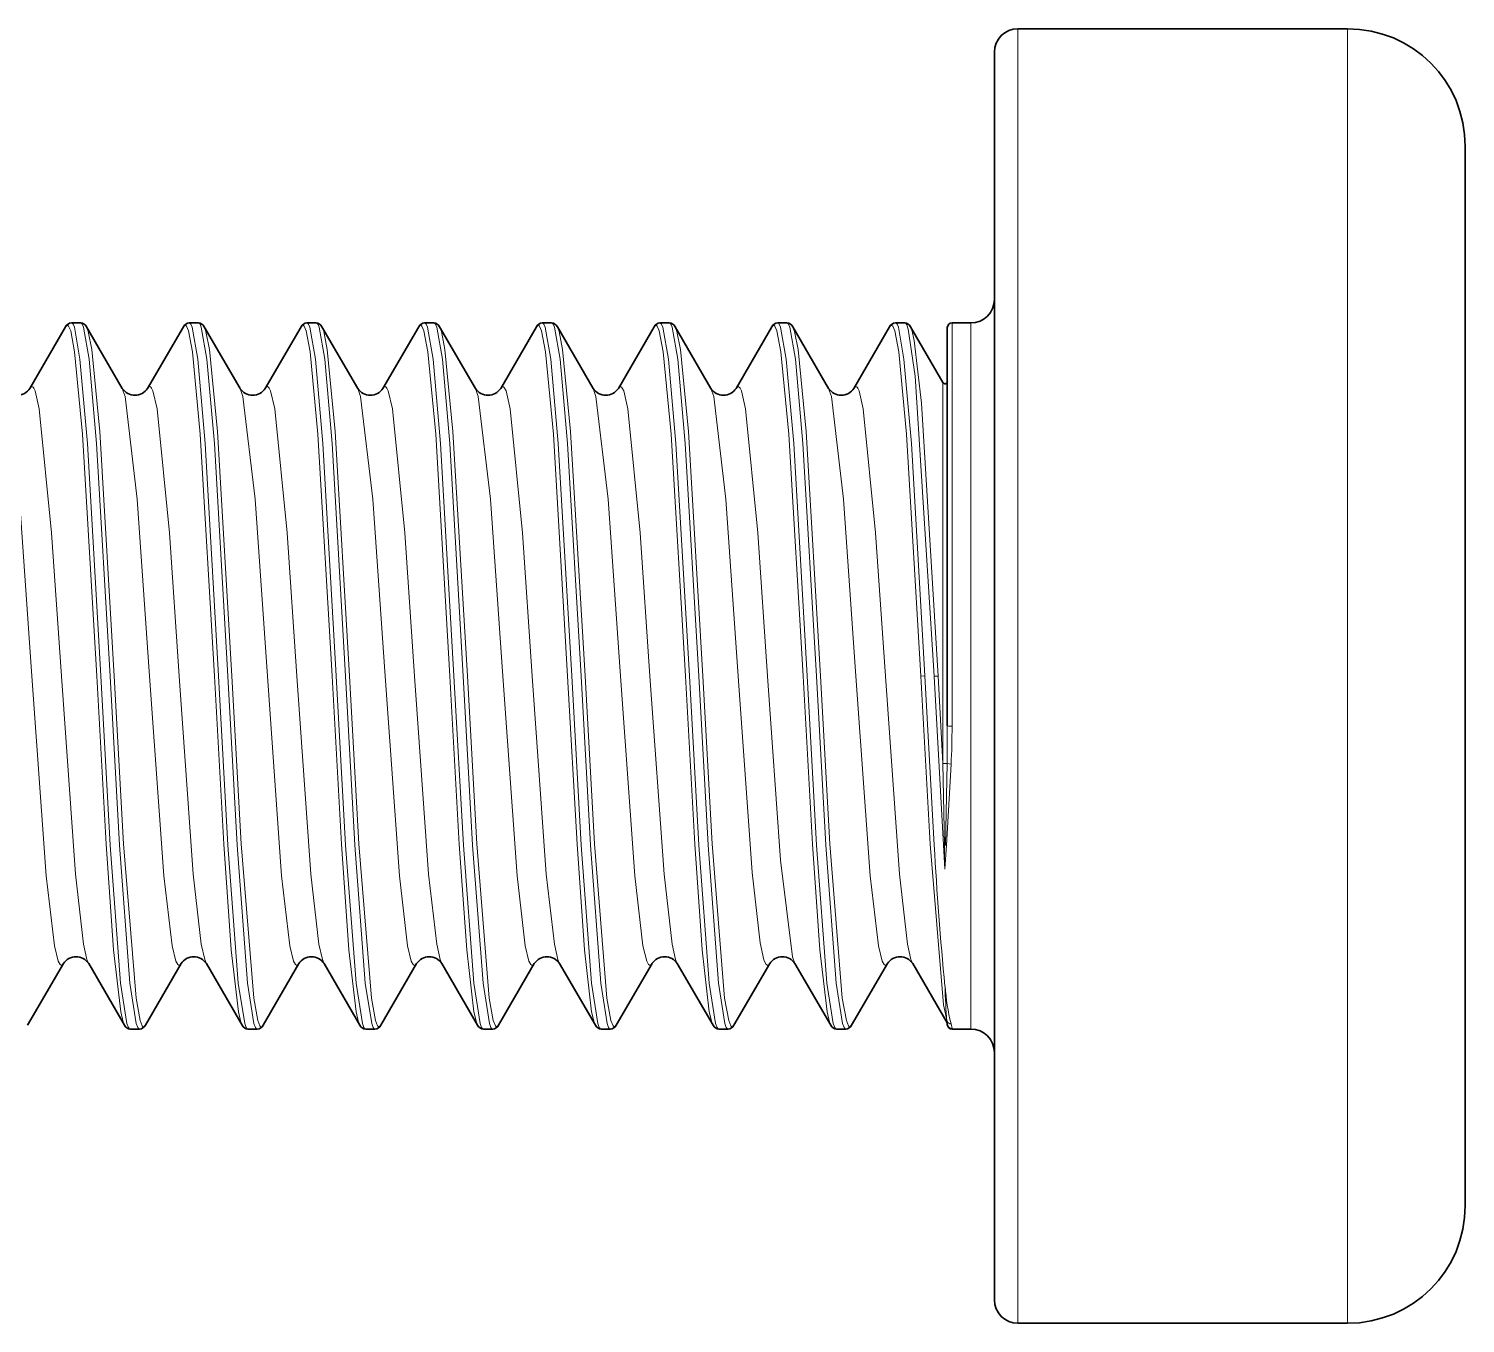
# Model space of a CAD drawing. Extents: x 155 to 1176, y 87 to 946.
# Drawn here: x 573.73 to 579.83, y 230.61 to 236.11 of the extents above; entities that cross this region are included whole.
import ezdxf

# ---------------------------------------------------------------- set-up
doc = ezdxf.new("R2010")
doc.units = 0

msp = doc.modelspace()

# ---------------------------------------------------------------- linework, layer by layer
at = {"color": 7, "lineweight": 13, "ltscale": 0.101711}
for p, q in [((577.9324, 232.0378), (577.9324, 236.1062)), ((579.3323, 232.0378), (579.3323, 236.1062))]:
    msp.add_line(p, q, dxfattribs=at)
at = {"color": 7, "lineweight": 35, "ltscale": 0.034999}
for p, q in [((577.9324, 236.1062), (579.3323, 236.1062)), ((577.9324, 230.6062), (579.3323, 230.6062))]:
    msp.add_line(p, q, dxfattribs=at)
at = {"color": 7, "lineweight": 35, "ltscale": 0.098012}
msp.add_line((577.8323, 232.0857), (577.8323, 236.0062), dxfattribs=at)
at = {"color": 7, "lineweight": 35, "ltscale": 0.083218}
msp.add_line((579.8323, 232.2775), (579.8323, 235.6062), dxfattribs=at)
at = {"color": 7, "lineweight": 35, "ltscale": 0.000984192}
for p, q in [((573.9119, 234.8562), (573.9513, 234.8562)), ((574.4119, 234.8562), (574.4513, 234.8562)), ((574.9119, 234.8562), (574.9513, 234.8562)), ((575.4119, 234.8562), (575.4513, 234.8562)), ((575.9119, 234.8562), (575.9513, 234.8562)), ((576.4119, 234.8562), (576.4513, 234.8562)), ((576.9119, 234.8562), (576.9513, 234.8562)), ((577.4119, 234.8562), (577.4513, 234.8562)), ((574.1619, 231.8562), (574.2013, 231.8562)), ((574.6619, 231.8562), (574.7013, 231.8562)), ((575.1619, 231.8562), (575.2013, 231.8562)), ((575.6619, 231.8562), (575.7013, 231.8562)), ((576.1619, 231.8562), (576.2013, 231.8562)), ((576.6619, 231.8562), (576.7013, 231.8562)), ((577.1619, 231.8562), (577.2013, 231.8562))]:
    msp.add_line(p, q, dxfattribs=at)
at = {"color": 7, "lineweight": 13, "ltscale": 0.042844}
msp.add_line((577.6523, 233.1425), (577.6523, 234.8562), dxfattribs=at)
at = {"color": 7, "lineweight": 35, "ltscale": 0.002}
for p, q in [((577.6523, 234.8562), (577.7324, 234.8562)), ((577.6523, 231.8562), (577.7324, 231.8562))]:
    msp.add_line(p, q, dxfattribs=at)
at = {"color": 7, "lineweight": 13, "ltscale": 0.055479}
msp.add_line((577.7324, 232.6371), (577.7324, 234.8562), dxfattribs=at)
at = {"color": 7, "lineweight": 35, "ltscale": 0.007572}
for p, q in [((573.8873, 234.8399), (573.7352, 234.5779)), ((573.976, 234.8399), (574.128, 234.5779)), ((574.3873, 234.8399), (574.2352, 234.5779)), ((574.476, 234.8399), (574.628, 234.5779)), ((574.8873, 234.8399), (574.7352, 234.5779)), ((574.976, 234.8399), (575.128, 234.5779)), ((575.3873, 234.8399), (575.2352, 234.5779)), ((575.476, 234.8399), (575.628, 234.5779)), ((575.8873, 234.8399), (575.7352, 234.5779)), ((575.976, 234.8399), (576.128, 234.5779)), ((576.3873, 234.8399), (576.2352, 234.5779)), ((576.476, 234.8399), (576.628, 234.5779)), ((576.8873, 234.8399), (576.7352, 234.5779)), ((576.976, 234.8399), (577.128, 234.5779)), ((577.3873, 234.8399), (577.2352, 234.5779)), ((573.726, 231.8726), (573.878, 232.1345)), ((574.1373, 231.8726), (573.9852, 232.1345)), ((574.226, 231.8726), (574.378, 232.1345)), ((574.6373, 231.8726), (574.4852, 232.1345)), ((574.726, 231.8726), (574.878, 232.1345)), ((575.1373, 231.8726), (574.9852, 232.1345)), ((575.226, 231.8726), (575.378, 232.1345)), ((575.6373, 231.8726), (575.4852, 232.1345)), ((575.726, 231.8726), (575.878, 232.1345)), ((576.1373, 231.8726), (575.9852, 232.1345)), ((576.226, 231.8726), (576.378, 232.1345)), ((576.6373, 231.8726), (576.4852, 232.1345)), ((576.726, 231.8726), (576.878, 232.1345)), ((577.1373, 231.8726), (576.9852, 232.1345)), ((577.226, 231.8726), (577.378, 232.1345))]:
    msp.add_line(p, q, dxfattribs=at)
at = {"color": 7, "lineweight": 35, "ltscale": 0.00686}
msp.add_line((577.476, 234.8399), (577.6137, 234.6025), dxfattribs=at)
at = {"color": 7, "lineweight": 35, "ltscale": 0.042273}
msp.add_line((577.6323, 233.1453), (577.6323, 234.8362), dxfattribs=at)
at = {"color": 7, "lineweight": 13, "ltscale": 0.031158}
msp.add_line((577.6137, 233.3562), (577.6137, 234.6025), dxfattribs=at)
at = {"color": 7, "lineweight": 13, "ltscale": 0.017907}
for p, q in [((574.0594, 232.6411), (574.0196, 233.3562)), ((574.5594, 232.6411), (574.5196, 233.3562)), ((575.0594, 232.6411), (575.0196, 233.3562)), ((575.5594, 232.6411), (575.5196, 233.3562)), ((576.0594, 232.6411), (576.0196, 233.3562)), ((576.5594, 232.6411), (576.5196, 233.3562)), ((577.0594, 232.6411), (577.0196, 233.3562)), ((577.5594, 232.6411), (577.5196, 233.3562))]:
    msp.add_line(p, q, dxfattribs=at)
at = {"color": 7, "lineweight": 13, "ltscale": 0.018029}
for p, q in [((574.0767, 232.6371), (574.0369, 233.3571)), ((574.5767, 232.6371), (574.5369, 233.3571)), ((575.0767, 232.6371), (575.0369, 233.3571)), ((575.5767, 232.6371), (575.5369, 233.3571)), ((576.0767, 232.6371), (576.0369, 233.3571)), ((576.5767, 232.6371), (576.5369, 233.3571)), ((577.0767, 232.6371), (577.0369, 233.3571)), ((577.5767, 232.6371), (577.5369, 233.3571))]:
    msp.add_line(p, q, dxfattribs=at)
at = {"color": 7, "lineweight": 13, "ltscale": 0.017983}
for p, q in [((574.1161, 232.6371), (574.0764, 233.3553)), ((574.6161, 232.6371), (574.5764, 233.3553)), ((575.1161, 232.6371), (575.0764, 233.3553)), ((575.6161, 232.6371), (575.5764, 233.3553)), ((576.1161, 232.6371), (576.0764, 233.3553)), ((576.6161, 232.6371), (576.5764, 233.3553)), ((577.1161, 232.6371), (577.0764, 233.3553)), ((577.6161, 232.6371), (577.5764, 233.3553))]:
    msp.add_line(p, q, dxfattribs=at)
at = {"color": 7, "lineweight": 13, "ltscale": 0.017866}
for p, q in [((574.1334, 232.6427), (574.0936, 233.3562)), ((574.6334, 232.6427), (574.5936, 233.3562)), ((575.1334, 232.6427), (575.0936, 233.3562)), ((575.6334, 232.6427), (575.5936, 233.3562)), ((576.1334, 232.6427), (576.0936, 233.3562)), ((576.6334, 232.6427), (576.5936, 233.3562)), ((577.1334, 232.6427), (577.0936, 233.3562))]:
    msp.add_line(p, q, dxfattribs=at)
at = {"color": 7, "lineweight": 13, "ltscale": 0.00043245}
for p, q in [((577.5369, 233.3571), (577.5196, 233.3562)), ((577.5936, 233.3562), (577.5764, 233.3553))]:
    msp.add_line(p, q, dxfattribs=at)
at = {"color": 7, "lineweight": 13, "ltscale": 0.009301}
msp.add_line((577.6137, 232.9847), (577.5936, 233.3562), dxfattribs=at)
at = {"color": 7, "lineweight": 13, "ltscale": 0.009288}
msp.add_line((577.6137, 232.9847), (577.6137, 233.3562), dxfattribs=at)
at = {"color": 7, "lineweight": 13, "ltscale": 0.004015}
msp.add_line((577.6323, 233.1453), (577.631, 232.9847), dxfattribs=at)
at = {"color": 7, "lineweight": 13, "ltscale": 0.000431824}
msp.add_line((577.6137, 232.9847), (577.631, 232.9847), dxfattribs=at)
at = {"color": 7, "lineweight": 13, "ltscale": 0.008682}
for p, q in [((577.6202, 232.6375), (577.6137, 232.9847)), ((577.631, 232.9847), (577.6245, 232.6375))]:
    msp.add_line(p, q, dxfattribs=at)
at = {"color": 7, "lineweight": 13, "ltscale": 0.00862}
msp.add_line((577.6483, 232.9813), (577.6286, 232.6371), dxfattribs=at)
at = {"color": 7, "lineweight": 13, "ltscale": 0.00044162}
msp.add_line((577.631, 232.9847), (577.6483, 232.9813), dxfattribs=at)
at = {"color": 7, "lineweight": 13, "ltscale": 0.002538}
for p in [(577.6161, 232.6371), (577.6286, 232.6371)]:
    msp.add_line(p, (577.6224, 232.5357), dxfattribs=at)
at = {"color": 7, "lineweight": 13, "ltscale": 0.000105286}
msp.add_line((577.6202, 232.6375), (577.6245, 232.6375), dxfattribs=at)
at = {"color": 7, "lineweight": 13, "ltscale": 0.002544}
msp.add_line((577.6202, 232.6375), (577.6224, 232.5357), dxfattribs=at)
at = {"color": 7, "lineweight": 13, "ltscale": 0.00010427}
msp.add_line((577.6245, 232.6375), (577.6286, 232.6371), dxfattribs=at)
at = {"color": 7, "lineweight": 13, "ltscale": 0.019521}
msp.add_line((577.7324, 231.8562), (577.7324, 232.6371), dxfattribs=at)
at = {"color": 7, "lineweight": 35, "ltscale": 0.029282}
msp.add_line((579.8323, 231.1062), (579.8323, 232.2775), dxfattribs=at)
at = {"color": 7, "lineweight": 35, "ltscale": 0.00726}
msp.add_line((577.631, 231.8833), (577.4852, 232.1345), dxfattribs=at)
at = {"color": 7, "lineweight": 35, "ltscale": 0.034488}
msp.add_line((577.8323, 230.7062), (577.8323, 232.0857), dxfattribs=at)
at = {"color": 7, "lineweight": 13, "ltscale": 0.035789}
for p, q in [((577.9324, 230.6062), (577.9324, 232.0378)), ((579.3323, 230.6062), (579.3323, 232.0378))]:
    msp.add_line(p, q, dxfattribs=at)
at = {"color": 7, "lineweight": 13, "ltscale": 0.000205833}
msp.add_line((577.631, 231.8879), (577.6323, 231.8797), dxfattribs=at)
at = {"color": 7, "lineweight": 13, "ltscale": 0.000113678}
msp.add_line((577.631, 231.8879), (577.631, 231.8833), dxfattribs=at)
at = {"color": 7, "lineweight": 35, "ltscale": 9.52002e-05}
msp.add_line((577.631, 231.8833), (577.6323, 231.8797), dxfattribs=at)
at = {"color": 7, "lineweight": 35, "ltscale": 7.01904e-05}
msp.add_line((577.6323, 231.8762), (577.6323, 231.879), dxfattribs=at)
at = {"color": 7, "lineweight": 13, "ltscale": 0.000488102}
msp.add_line((577.6483, 231.8782), (577.6523, 231.8591), dxfattribs=at)
at = {"color": 7, "lineweight": 13, "ltscale": 7.13348e-05}
msp.add_line((577.6523, 231.8562), (577.6523, 231.8591), dxfattribs=at)
at = {"color": 7, "lineweight": 13}
for points in [[(574.0369, 233.3571), (573.9797, 234.3444), (573.9483, 234.7021), (573.9243, 234.8383), (573.9188, 234.8506), (573.9161, 234.8542), (573.9133, 234.856), (573.9119, 234.8562)], [(574.0764, 233.3553), (574.0191, 234.3436), (573.9877, 234.7019), (573.9636, 234.8382), (573.9581, 234.8506), (573.9554, 234.8542), (573.9526, 234.856), (573.9513, 234.8562)], [(574.5369, 233.3571), (574.4797, 234.3444), (574.4483, 234.7021), (574.4243, 234.8383), (574.4188, 234.8506), (574.4161, 234.8542), (574.4133, 234.856), (574.4119, 234.8562)], [(574.5764, 233.3553), (574.5191, 234.3436), (574.4877, 234.7019), (574.4636, 234.8382), (574.4581, 234.8506), (574.4554, 234.8542), (574.4526, 234.856), (574.4513, 234.8562)], [(575.0369, 233.3571), (574.9797, 234.3444), (574.9483, 234.7021), (574.9243, 234.8383), (574.9188, 234.8506), (574.9161, 234.8542), (574.9133, 234.856), (574.9119, 234.8562)], [(575.0764, 233.3553), (575.0191, 234.3436), (574.9877, 234.7019), (574.9636, 234.8382), (574.9581, 234.8506), (574.9554, 234.8542), (574.9526, 234.856), (574.9513, 234.8562)], [(575.5369, 233.3571), (575.4797, 234.3444), (575.4483, 234.7021), (575.4243, 234.8383), (575.4188, 234.8506), (575.4161, 234.8542), (575.4133, 234.856), (575.4119, 234.8562)], [(575.5764, 233.3553), (575.5191, 234.3436), (575.4877, 234.7019), (575.4636, 234.8382), (575.4581, 234.8506), (575.4554, 234.8542), (575.4526, 234.856), (575.4513, 234.8562)], [(576.0369, 233.3571), (575.9797, 234.3444), (575.9483, 234.7021), (575.9243, 234.8383), (575.9188, 234.8506), (575.9161, 234.8542), (575.9133, 234.856), (575.9119, 234.8562)], [(576.0764, 233.3553), (576.0191, 234.3436), (575.9877, 234.7019), (575.9636, 234.8382), (575.9581, 234.8506), (575.9554, 234.8542), (575.9526, 234.856), (575.9513, 234.8562)], [(576.5369, 233.3571), (576.4797, 234.3444), (576.4483, 234.7021), (576.4243, 234.8383), (576.4188, 234.8506), (576.4161, 234.8542), (576.4133, 234.856), (576.4119, 234.8562)], [(576.5764, 233.3553), (576.5191, 234.3436), (576.4877, 234.7019), (576.4636, 234.8382), (576.4581, 234.8506), (576.4554, 234.8542), (576.4526, 234.856), (576.4513, 234.8562)], [(577.0369, 233.3571), (576.9797, 234.3444), (576.9483, 234.7021), (576.9243, 234.8383), (576.9188, 234.8506), (576.9161, 234.8542), (576.9133, 234.856), (576.9119, 234.8562)], [(577.0764, 233.3553), (577.0191, 234.3436), (576.9877, 234.7019), (576.9636, 234.8382), (576.9581, 234.8506), (576.9554, 234.8542), (576.9526, 234.856), (576.9513, 234.8562)], [(577.5369, 233.3571), (577.4797, 234.3444), (577.4483, 234.7021), (577.4243, 234.8383), (577.4188, 234.8506), (577.4161, 234.8542), (577.4133, 234.856), (577.4119, 234.8562)], [(577.4513, 234.8562), (577.453, 234.8559), (577.4564, 234.8532), (577.4597, 234.8479), (577.4664, 234.8293), (577.4955, 234.6302), (577.5764, 233.3553)], [(574.0196, 233.3562), (573.9591, 234.383), (573.9257, 234.7339), (573.9088, 234.8225), (573.9002, 234.8425), (573.8973, 234.8453), (573.8959, 234.846), (573.8937, 234.8461), (573.8916, 234.8451), (573.8873, 234.8399)], [(574.0936, 233.3562), (574.0323, 234.3945), (573.9984, 234.7435), (573.9835, 234.8202), (573.976, 234.8399)], [(574.5196, 233.3562), (574.4591, 234.383), (574.4257, 234.7339), (574.4088, 234.8225), (574.4002, 234.8425), (574.3973, 234.8453), (574.3959, 234.846), (574.3937, 234.8461), (574.3916, 234.8451), (574.3873, 234.8399)], [(574.5936, 233.3562), (574.5323, 234.3945), (574.4984, 234.7435), (574.4835, 234.8202), (574.476, 234.8399)], [(575.0196, 233.3562), (574.9591, 234.383), (574.9257, 234.7339), (574.9088, 234.8225), (574.9002, 234.8425), (574.8973, 234.8453), (574.8959, 234.846), (574.8937, 234.8461), (574.8916, 234.8451), (574.8873, 234.8399)], [(575.0936, 233.3562), (575.0323, 234.3945), (574.9984, 234.7435), (574.9835, 234.8202), (574.976, 234.8399)], [(575.5196, 233.3562), (575.4591, 234.383), (575.4257, 234.7339), (575.4088, 234.8225), (575.4002, 234.8425), (575.3973, 234.8453), (575.3959, 234.846), (575.3937, 234.8461), (575.3916, 234.8451), (575.3873, 234.8399)], [(575.5936, 233.3562), (575.5323, 234.3945), (575.4984, 234.7435), (575.4835, 234.8202), (575.476, 234.8399)], [(576.0196, 233.3562), (575.9591, 234.383), (575.9257, 234.7339), (575.9088, 234.8225), (575.9002, 234.8425), (575.8973, 234.8453), (575.8959, 234.846), (575.8937, 234.8461), (575.8916, 234.8451), (575.8873, 234.8399)], [(576.0936, 233.3562), (576.0323, 234.3945), (575.9984, 234.7435), (575.9835, 234.8202), (575.976, 234.8399)], [(576.5196, 233.3562), (576.4591, 234.383), (576.4257, 234.7339), (576.4088, 234.8225), (576.4002, 234.8425), (576.3973, 234.8453), (576.3959, 234.846), (576.3937, 234.8461), (576.3916, 234.8451), (576.3873, 234.8399)], [(576.5936, 233.3562), (576.5323, 234.3945), (576.4984, 234.7435), (576.4835, 234.8202), (576.476, 234.8399)], [(577.0196, 233.3562), (576.9591, 234.383), (576.9257, 234.7339), (576.9088, 234.8225), (576.9002, 234.8425), (576.8973, 234.8453), (576.8959, 234.846), (576.8937, 234.8461), (576.8916, 234.8451), (576.8873, 234.8399)], [(577.0936, 233.3562), (577.0323, 234.3945), (576.9984, 234.7435), (576.9835, 234.8202), (576.976, 234.8399)], [(577.5196, 233.3562), (577.4591, 234.383), (577.4257, 234.7339), (577.4088, 234.8225), (577.4002, 234.8425), (577.3973, 234.8453), (577.3959, 234.846), (577.3937, 234.8461), (577.3916, 234.8451), (577.3873, 234.8399)], [(577.476, 234.8399), (577.4814, 234.8272), (577.4921, 234.7823), (577.5227, 234.5159), (577.5936, 233.3562)], [(573.628, 234.5779), (573.6399, 234.544), (573.6918, 234.1078), (573.7441, 233.3562)], [(573.7352, 234.5779), (573.7393, 234.5833), (573.7413, 234.5848), (573.7443, 234.5856), (573.7458, 234.5853), (573.7488, 234.5834), (573.7518, 234.5797), (573.7579, 234.5673), (573.7755, 234.4915), (573.8279, 233.9646), (573.8691, 233.3562)], [(574.128, 234.5779), (574.1399, 234.544), (574.1918, 234.1078), (574.2441, 233.3562)], [(574.2352, 234.5779), (574.2393, 234.5833), (574.2413, 234.5848), (574.2443, 234.5856), (574.2458, 234.5853), (574.2488, 234.5834), (574.2518, 234.5797), (574.2579, 234.5673), (574.2755, 234.4915), (574.3279, 233.9646), (574.3691, 233.3562)], [(574.628, 234.5779), (574.6399, 234.544), (574.6918, 234.1078), (574.7441, 233.3562)], [(574.7352, 234.5779), (574.7393, 234.5833), (574.7413, 234.5848), (574.7443, 234.5856), (574.7458, 234.5853), (574.7488, 234.5834), (574.7518, 234.5797), (574.7579, 234.5673), (574.7755, 234.4915), (574.8279, 233.9646), (574.8691, 233.3562)], [(575.128, 234.5779), (575.1399, 234.544), (575.1918, 234.1078), (575.2441, 233.3562)], [(575.2352, 234.5779), (575.2393, 234.5833), (575.2413, 234.5848), (575.2443, 234.5856), (575.2458, 234.5853), (575.2488, 234.5834), (575.2518, 234.5797), (575.2579, 234.5673), (575.2755, 234.4915), (575.3279, 233.9646), (575.3691, 233.3562)], [(575.628, 234.5779), (575.6399, 234.544), (575.6918, 234.1078), (575.7441, 233.3562)], [(575.7352, 234.5779), (575.7393, 234.5833), (575.7413, 234.5848), (575.7443, 234.5856), (575.7458, 234.5853), (575.7488, 234.5834), (575.7518, 234.5797), (575.7579, 234.5673), (575.7755, 234.4915), (575.8279, 233.9646), (575.8691, 233.3562)], [(576.128, 234.5779), (576.1399, 234.544), (576.1918, 234.1078), (576.2441, 233.3562)], [(576.2352, 234.5779), (576.2393, 234.5833), (576.2413, 234.5848), (576.2443, 234.5856), (576.2458, 234.5853), (576.2488, 234.5834), (576.2518, 234.5797), (576.2579, 234.5673), (576.2755, 234.4915), (576.3279, 233.9646), (576.3691, 233.3562)], [(576.628, 234.5779), (576.6399, 234.544), (576.6918, 234.1078), (576.7441, 233.3562)], [(576.7352, 234.5779), (576.7393, 234.5833), (576.7413, 234.5848), (576.7443, 234.5856), (576.7458, 234.5853), (576.7488, 234.5834), (576.7518, 234.5797), (576.7579, 234.5673), (576.7755, 234.4915), (576.8279, 233.9646), (576.8691, 233.3562)], [(577.128, 234.5779), (577.1399, 234.544), (577.1918, 234.1078), (577.2441, 233.3562)], [(577.2352, 234.5779), (577.2393, 234.5833), (577.2413, 234.5848), (577.2443, 234.5856), (577.2458, 234.5853), (577.2488, 234.5834), (577.2518, 234.5797), (577.2579, 234.5673), (577.2755, 234.4915), (577.3279, 233.9646), (577.3691, 233.3562)], [(573.7441, 233.3562), (573.8048, 232.5074), (573.8396, 232.2104), (573.8555, 232.1448), (573.8636, 232.1298), (573.8677, 232.127), (573.8718, 232.1276), (573.8759, 232.1313), (573.878, 232.1345)], [(573.8691, 233.3562), (573.9291, 232.5146), (573.9635, 232.2166), (573.9779, 232.1524), (573.9852, 232.1345)], [(574.2441, 233.3562), (574.3048, 232.5074), (574.3396, 232.2104), (574.3555, 232.1448), (574.3636, 232.1298), (574.3677, 232.127), (574.3718, 232.1276), (574.3759, 232.1313), (574.378, 232.1345)], [(574.3691, 233.3562), (574.4291, 232.5146), (574.4635, 232.2166), (574.4779, 232.1524), (574.4852, 232.1345)], [(574.7441, 233.3562), (574.8048, 232.5074), (574.8396, 232.2104), (574.8555, 232.1448), (574.8636, 232.1298), (574.8677, 232.127), (574.8718, 232.1276), (574.8759, 232.1313), (574.878, 232.1345)], [(574.8691, 233.3562), (574.9291, 232.5146), (574.9635, 232.2166), (574.9779, 232.1524), (574.9852, 232.1345)], [(575.2441, 233.3562), (575.3048, 232.5074), (575.3396, 232.2104), (575.3555, 232.1448), (575.3636, 232.1298), (575.3677, 232.127), (575.3718, 232.1276), (575.3759, 232.1313), (575.378, 232.1345)], [(575.3691, 233.3562), (575.4291, 232.5146), (575.4635, 232.2166), (575.4779, 232.1524), (575.4852, 232.1345)], [(575.7441, 233.3562), (575.8048, 232.5074), (575.8396, 232.2104), (575.8555, 232.1448), (575.8636, 232.1298), (575.8677, 232.127), (575.8718, 232.1276), (575.8759, 232.1313), (575.878, 232.1345)], [(575.8691, 233.3562), (575.9291, 232.5146), (575.9635, 232.2166), (575.9779, 232.1524), (575.9852, 232.1345)], [(576.2441, 233.3562), (576.3048, 232.5074), (576.3396, 232.2104), (576.3555, 232.1448), (576.3636, 232.1298), (576.3677, 232.127), (576.3718, 232.1276), (576.3759, 232.1313), (576.378, 232.1345)], [(576.3691, 233.3562), (576.4291, 232.5146), (576.4635, 232.2166), (576.4779, 232.1524), (576.4852, 232.1345)], [(576.7441, 233.3562), (576.8035, 232.5217), (576.8375, 232.2227), (576.8534, 232.1509), (576.8615, 232.1325), (576.8652, 232.1284), (576.867, 232.1273), (576.8711, 232.1272), (576.8738, 232.129), (576.878, 232.1345)], [(576.8691, 233.3562), (576.924, 232.5738), (576.9749, 232.1626), (576.9852, 232.1345)], [(577.2441, 233.3562), (577.3048, 232.5074), (577.3396, 232.2104), (577.3555, 232.1448), (577.3636, 232.1298), (577.3677, 232.127), (577.3718, 232.1276), (577.3759, 232.1313), (577.378, 232.1345)], [(577.3691, 233.3562), (577.4291, 232.5146), (577.4635, 232.2166), (577.4779, 232.1524), (577.4852, 232.1345)], [(574.1373, 231.8726), (574.1319, 231.8851), (574.1213, 231.9296), (574.0908, 232.1934), (574.0594, 232.6411)], [(574.1619, 231.8562), (574.1604, 231.8565), (574.1573, 231.8588), (574.1542, 231.8634), (574.1479, 231.8793), (574.1208, 232.0516), (574.0767, 232.6371)], [(574.2013, 231.8562), (574.1997, 231.8565), (574.1967, 231.8588), (574.1935, 231.8634), (574.1873, 231.8793), (574.1602, 232.0516), (574.1161, 232.6371)], [(574.226, 231.8726), (574.2216, 231.8672), (574.2193, 231.8663), (574.217, 231.8665), (574.2156, 231.8673), (574.2126, 231.8705), (574.2037, 231.8924), (574.1863, 231.988), (574.1334, 232.6427)], [(574.6373, 231.8726), (574.6319, 231.8851), (574.6213, 231.9296), (574.5908, 232.1934), (574.5594, 232.6411)], [(574.6619, 231.8562), (574.6604, 231.8565), (574.6573, 231.8588), (574.6542, 231.8634), (574.6479, 231.8793), (574.6208, 232.0516), (574.5767, 232.6371)], [(574.7013, 231.8562), (574.6997, 231.8565), (574.6967, 231.8588), (574.6935, 231.8634), (574.6873, 231.8793), (574.6602, 232.0516), (574.6161, 232.6371)], [(574.726, 231.8726), (574.7216, 231.8672), (574.7193, 231.8663), (574.717, 231.8665), (574.7156, 231.8673), (574.7126, 231.8705), (574.7037, 231.8924), (574.6863, 231.988), (574.6334, 232.6427)], [(575.1373, 231.8726), (575.1319, 231.8851), (575.1213, 231.9296), (575.0908, 232.1934), (575.0594, 232.6411)], [(575.1619, 231.8562), (575.1604, 231.8565), (575.1573, 231.8588), (575.1542, 231.8634), (575.1479, 231.8793), (575.1208, 232.0516), (575.0767, 232.6371)], [(575.2013, 231.8562), (575.1997, 231.8565), (575.1967, 231.8588), (575.1935, 231.8634), (575.1873, 231.8793), (575.1602, 232.0516), (575.1161, 232.6371)], [(575.226, 231.8726), (575.2216, 231.8672), (575.2193, 231.8663), (575.217, 231.8665), (575.2156, 231.8673), (575.2126, 231.8705), (575.2037, 231.8924), (575.1863, 231.988), (575.1334, 232.6427)], [(575.6373, 231.8726), (575.6319, 231.8851), (575.6213, 231.9296), (575.5908, 232.1934), (575.5594, 232.6411)], [(575.6619, 231.8562), (575.6604, 231.8565), (575.6573, 231.8588), (575.6542, 231.8634), (575.6479, 231.8793), (575.6208, 232.0516), (575.5767, 232.6371)], [(575.7013, 231.8562), (575.6997, 231.8565), (575.6967, 231.8588), (575.6935, 231.8634), (575.6873, 231.8793), (575.6602, 232.0516), (575.6161, 232.6371)], [(575.726, 231.8726), (575.7216, 231.8672), (575.7193, 231.8663), (575.717, 231.8665), (575.7156, 231.8673), (575.7126, 231.8705), (575.7037, 231.8924), (575.6863, 231.988), (575.6334, 232.6427)], [(576.1373, 231.8726), (576.1319, 231.8851), (576.1213, 231.9296), (576.0908, 232.1934), (576.0594, 232.6411)], [(576.1619, 231.8562), (576.1604, 231.8565), (576.1573, 231.8588), (576.1542, 231.8634), (576.1479, 231.8793), (576.1208, 232.0516), (576.0767, 232.6371)], [(576.2013, 231.8562), (576.1997, 231.8565), (576.1967, 231.8588), (576.1935, 231.8634), (576.1873, 231.8793), (576.1602, 232.0516), (576.1161, 232.6371)], [(576.226, 231.8726), (576.2216, 231.8672), (576.2193, 231.8663), (576.217, 231.8665), (576.2156, 231.8673), (576.2126, 231.8705), (576.2037, 231.8924), (576.1863, 231.988), (576.1334, 232.6427)], [(576.6373, 231.8726), (576.6319, 231.8851), (576.6213, 231.9296), (576.5908, 232.1934), (576.5594, 232.6411)], [(576.6619, 231.8562), (576.6604, 231.8565), (576.6573, 231.8588), (576.6542, 231.8634), (576.6479, 231.8793), (576.6208, 232.0516), (576.5767, 232.6371)], [(576.7013, 231.8562), (576.6997, 231.8565), (576.6967, 231.8588), (576.6935, 231.8634), (576.6873, 231.8793), (576.6602, 232.0516), (576.6161, 232.6371)], [(576.726, 231.8726), (576.7216, 231.8672), (576.7193, 231.8663), (576.717, 231.8665), (576.7156, 231.8673), (576.7126, 231.8705), (576.7037, 231.8924), (576.6863, 231.988), (576.6334, 232.6427)], [(577.1373, 231.8726), (577.1319, 231.8851), (577.1213, 231.9296), (577.0908, 232.1934), (577.0594, 232.6411)], [(577.1619, 231.8562), (577.1604, 231.8565), (577.1573, 231.8588), (577.1542, 231.8634), (577.1479, 231.8793), (577.1208, 232.0516), (577.0767, 232.6371)], [(577.2013, 231.8562), (577.1997, 231.8565), (577.1967, 231.8588), (577.1935, 231.8634), (577.1873, 231.8793), (577.1602, 232.0516), (577.1161, 232.6371)], [(577.226, 231.8726), (577.2216, 231.8672), (577.2193, 231.8663), (577.217, 231.8665), (577.2156, 231.8673), (577.2126, 231.8705), (577.2037, 231.8924), (577.1863, 231.988), (577.1334, 232.6427)], [(577.631, 231.8879), (577.6163, 231.9592), (577.5594, 232.6411)]]:
    msp.add_lwpolyline(points, dxfattribs=at)
at = {"color": 7, "lineweight": 35}
for centre, radius, start, end in [((577.9324, 236.0061), 0.1, 90.03363, 179.96637), ((579.3323, 235.6062), 0.5, 0, 90), ((577.7323, 234.9563), 0.1, 270.03362, 359.96638), ((573.9134, 234.8276), 0.0287, 92.87415, 154.89753), ((573.9496, 234.8273), 0.0291, 25.47375, 86.71014), ((574.4134, 234.8276), 0.0287, 92.87415, 154.89753), ((574.4496, 234.8273), 0.0291, 25.47375, 86.71014), ((574.9134, 234.8276), 0.0287, 92.87415, 154.89753), ((574.9496, 234.8273), 0.0291, 25.47374, 86.71014), ((575.4134, 234.8276), 0.0287, 92.87415, 154.89753), ((575.4496, 234.8273), 0.0291, 25.47375, 86.71014), ((575.9134, 234.8276), 0.0287, 92.87415, 154.89753), ((575.9496, 234.8273), 0.0291, 25.47375, 86.71014), ((576.4134, 234.8276), 0.0287, 92.87415, 154.89753), ((576.4496, 234.8273), 0.0291, 25.47375, 86.71014), ((576.9134, 234.8276), 0.0287, 92.87415, 154.89753), ((576.9496, 234.8273), 0.0291, 25.47375, 86.71014), ((577.4134, 234.8276), 0.0287, 92.87415, 154.89753), ((577.4495, 234.827), 0.0293, 25.9015, 86.52553), ((577.6523, 234.8362), 0.02, 90.03363, 179.96636), ((573.6826, 234.6128), 0.0632, 269.08194, 326.47445), ((574.1806, 234.6128), 0.0632, 213.52576, 270.91663), ((574.1826, 234.6128), 0.0632, 269.08191, 326.47445), ((574.6806, 234.6128), 0.0632, 213.52576, 270.91668), ((574.6826, 234.6128), 0.0632, 269.08196, 326.47446), ((575.1806, 234.6128), 0.0632, 213.52576, 270.91669), ((575.1826, 234.6128), 0.0632, 269.08197, 326.47446), ((575.6806, 234.6128), 0.0632, 213.52576, 270.91666), ((575.6826, 234.6128), 0.0632, 269.08194, 326.47445), ((576.1806, 234.6128), 0.0632, 213.52576, 270.91665), ((576.1826, 234.6128), 0.0632, 269.08192, 326.47445), ((576.6806, 234.6128), 0.0632, 213.52576, 270.91664), ((576.6826, 234.6128), 0.0632, 269.08192, 326.47445), ((577.1806, 234.6128), 0.0632, 213.52576, 270.91666), ((577.1826, 234.6128), 0.0632, 269.08194, 326.47446), ((577.6224, 234.6076), 0.01, 210.14926, 359.99992), ((573.9306, 232.0997), 0.0632, 89.08331, 146.47424), ((573.9326, 232.0997), 0.0632, 33.52554, 90.91803), ((574.4306, 232.0997), 0.0632, 89.0833, 146.47424), ((574.4326, 232.0997), 0.0632, 33.52554, 90.91802), ((574.9306, 232.0997), 0.0632, 89.08334, 146.47424), ((574.9326, 232.0997), 0.0632, 33.52554, 90.91806), ((575.4306, 232.0997), 0.0632, 89.08334, 146.47424), ((575.4326, 232.0997), 0.0632, 33.52554, 90.91806), ((575.9306, 232.0997), 0.0632, 89.08333, 146.47424), ((575.9326, 232.0997), 0.0632, 33.52554, 90.91805), ((576.4306, 232.0997), 0.0632, 89.08329, 146.47424), ((576.4326, 232.0997), 0.0632, 33.52554, 90.91801), ((576.9306, 232.0997), 0.0632, 89.08332, 146.47424), ((576.9326, 232.0997), 0.0632, 33.52554, 90.91803), ((577.4306, 232.0997), 0.0632, 89.0833, 146.47424), ((577.4326, 232.0997), 0.0632, 33.52554, 90.91801), ((574.1634, 231.8848), 0.0287, 205.10247, 267.12585), ((574.1996, 231.8851), 0.0291, 273.28986, 334.52626), ((574.6634, 231.8848), 0.0287, 205.10247, 267.12585), ((574.6996, 231.8851), 0.0291, 273.28986, 334.52626), ((575.1634, 231.8848), 0.0287, 205.10247, 267.12585), ((575.1996, 231.8851), 0.0291, 273.28986, 334.52626), ((575.6634, 231.8848), 0.0287, 205.10247, 267.12585), ((575.6996, 231.8851), 0.0291, 273.28986, 334.52625), ((576.1634, 231.8848), 0.0287, 205.10247, 267.12585), ((576.1996, 231.8851), 0.0291, 273.28986, 334.52626), ((576.6634, 231.8848), 0.0287, 205.10247, 267.12585), ((576.6996, 231.8851), 0.0291, 273.28986, 334.52626), ((577.1634, 231.8848), 0.0287, 205.10247, 267.12585), ((577.1996, 231.8851), 0.0291, 273.28986, 334.52626), ((577.6523, 231.8762), 0.02, 180.03363, 269.96638), ((577.7323, 231.7561), 0.1, 0.03362, 89.96638), ((579.3323, 231.1062), 0.5, 270, 360), ((577.9324, 230.7063), 0.1, 180.03363, 269.96637)]:
    msp.add_arc(centre, radius, start, end, dxfattribs=at)
at = {"color": 7, "lineweight": 13}
for centre, radius, start, end in [((574.6398, 233.1367), 3.0125, 357.0436, 0.10979), ((591.0712, 233.3469), 13.5127, 183.0111, 185.55889), ((579.7857, 232.0793), 2.1635, 181.09438, 185.07715), ((578.6826, 232.1225), 1.0631, 184.55823, 193.29231), ((577.648, 231.898), 0.0198, 210.69334, 270.79732), ((577.6523, 231.8791), 0.02, 180.06304, 270.06291)]:
    msp.add_arc(centre, radius, start, end, dxfattribs=at)
msp.add_ellipse((577.6523, 233.1453), major_axis=(0.02, 0), ratio=0.14251, start_param=3.141593, end_param=4.712389, dxfattribs=at)

doc.saveas('drawing.dxf')
